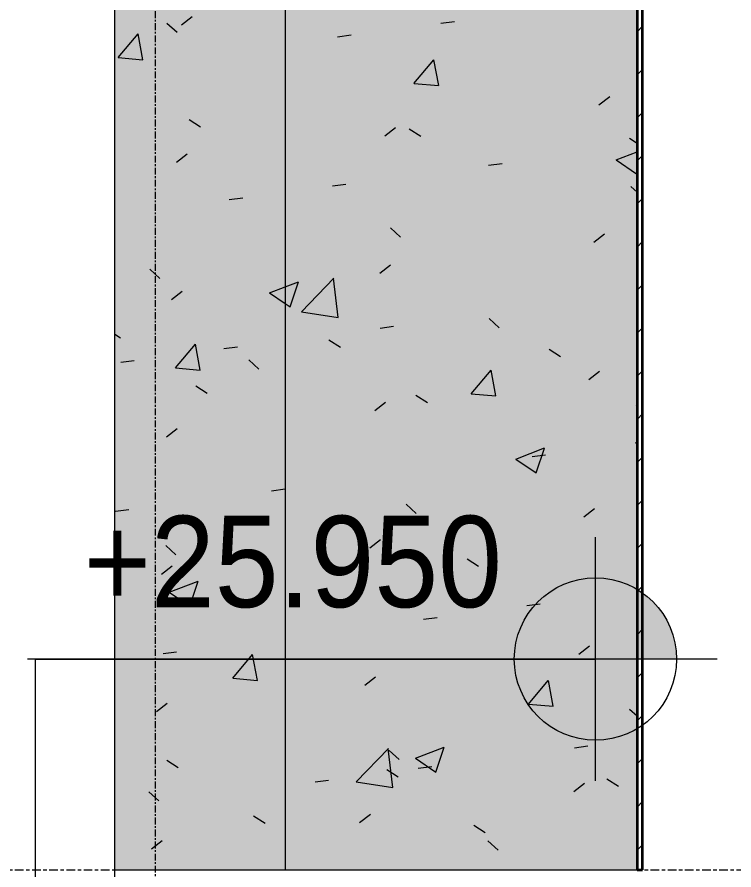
# Model space of a CAD drawing. Header units: millimetres. Extents: x 39389 to 101854, y -4225 to 80933.
# Drawn here: x 92427 to 93752, y 26000 to 27575 of the extents above; entities that cross this region are included whole.
import ezdxf

# ---------------------------------------------------------------- set-up
doc = ezdxf.new("R2010")
doc.units = ezdxf.units.MM
doc.linetypes.add('Centre', pattern=[31.75, 6.35, -4.7625, 15.875, -4.7625])
doc.linetypes.add('Grid Line', pattern=[22.225, 12.7, -3.175, 3.175, -3.175])
for name, color, linetype, lineweight in [('0-5', 90, 'Continuous', 5), ('A-FLOR-LEVL-2', 51, 'Centre', 9), ('A-WALL-2', 7, 'Continuous', 35), ('A-WALL-PATT-1', 111, 'Continuous', 18), ('G-ANNO-DIMS', 111, 'Continuous', 9), ('I-WALL', 2, 'Continuous', 18), ('S-COLS-6', 250, 'Continuous', 18), ('S-GRID-1', 1, 'Grid Line', 9)]:
    doc.layers.add(name, color=color, linetype=linetype, lineweight=lineweight)
doc.styles.add('Arial_6', font='arial.ttf', dxfattribs={"width": 0.9, "height": 168.75})
pattern_1 = [(50, (91113.64, 15225), (546.553, -47.817), [57.15, -628.65]), (355, (91113.64, 15225), (-105.728, 573.17), [45.72, -502.92]), (100.451, (91159.2, 15221), (440.828, 525.35), [48.57, -534.27]), (46.184, (91113.64, 15377.4), (813.237, -126.13), [85.725, -942.975]), (96.636, (91181.4, 15366.9), (712.207, 742.283), [72.855, -801.405]), (351.184, (91113.64, 15377.4), (712.215, 742.276), [68.58, -754.38]), (21, (91189.84, 15339.3), (454.843, -306.796), [57.15, -628.65]), (326, (91189.84, 15339.3), (185.406, 552.564), [45.72, -502.92]), (71.451, (91227.75, 15313.73), (640.251, 245.764), [48.57, -534.27]), (37.5, (91113.64, 15225), (9.2664, 253.665), [25.146, -471.678, 25.146, -485.394, -504.825]), (37.5, (91113.64, 15225), (9.2664, 253.665), [-1007.364, 25.146, -479.679]), (7.5, (91113.64, 15225), (200.4594, 300.5414), [25.146, -265.938, 25.146, -460.248, -192.405]), (7.5, (91113.64, 15225), (200.4594, 300.5414), [-776.478, 25.146, -167.259]), (327.5, (90943.72, 15225), (406.7728, -17.1864), [25.146, -165.354, 25.146, -569.214, -788.67]), (327.5, (90943.72, 15225), (406.7728, -17.1864), [-784.86, 25.146, -763.524]), (317.5, (90867.52, 15225), (444.388, 76.28), [25.146, -222.504, 25.146, -369.57, -560.07]), (317.5, (90867.52, 15225), (444.388, 76.28), [-642.366, 25.146, -534.924])]
pattern_2 = [(37.5, (91113.644, 15225), (-2.40047, 73.41204), [2.515, -55.397, 2.515, -62.255, -61.913]), (37.5, (91113.644, 15225), (-2.40047, 73.41204), [-122.682, 2.515, -59.398]), (7.5, (91113.64, 15225), (67.42816, 107.524), [2.515, -28.727, 2.515, -49.682, -20.003]), (7.5, (91113.64, 15225), (67.42816, 107.524), [-83.439, 2.515, -17.488]), (327.5, (91066.78, 15225), (118.6493, 0.21553), [2.515, -16.535, 2.515, -66.065, -89.535]), (327.5, (91066.78, 15225), (118.6493, 0.21553), [-87.63, 2.515, -87.02]), (317.5, (91066.78, 15225), (114.5339, 33.4393), [2.515, -7.01, 2.515, -42.443, -51.435]), (317.5, (91066.78, 15225), (114.5339, 33.4393), [-54.483, 2.515, -48.92])]

# ---------------------------------------------------------------- blocks, each defined once
blk = doc.blocks.new('NCV_TKTC_KET CAU_rvt-6-TKCS_THANG BỘ TB1 - MẶT CẮT')
at = {"layer": 'S-COLS-6'}
blk.add_line((-73111.9, 25950), (-73111.9, 28750), dxfattribs=at)
blk = doc.blocks.new('Spot Elevations - M_Spot Elevation - Target Filled-350595-TKCS_THANG BỘ TB1 - MẶT CẮT')
at = {"layer": 'G-ANNO-DIMS'}
h = blk.add_hatch(color=256, dxfattribs=at)
edge = h.paths.add_edge_path()
edge.add_line((-72223.7, 26389.5), (-72073.7, 26389.5))
edge.add_arc((-72223.7, 26389.5), 150, 0, 90)
edge.add_line((-72223.7, 26539.5), (-72223.7, 26389.5))
h = blk.add_hatch(color=256, dxfattribs=at)
edge = h.paths.add_edge_path()
edge.add_line((-72223.7, 26389.5), (-72373.7, 26389.5))
edge.add_arc((-72223.7, 26389.5), 150, 180, 270)
edge.add_line((-72223.7, 26239.5), (-72223.7, 26389.5))
for p, q in [((-72223.7, 26164.5), (-72223.7, 26614.5)), ((-71998.7, 26389.5), (-73273.7, 26389.5))]:
    blk.add_line(p, q, dxfattribs=at)
blk.add_circle((-72223.7, 26389.5), 150, dxfattribs=at)

msp = doc.modelspace()

# ---------------------------------------------------------------- hatches: boundary and pattern name
at = {"layer": 'A-WALL-PATT-1'}
h = msp.add_hatch(dxfattribs=at)
h.set_pattern_fill('FP_12', color=256, style=0, pattern_type=2)
h.set_pattern_definition(pattern_1)
h.paths.add_polyline_path([(92922.6, 26000), (93572.6, 26000), (93572.6, 29300), (92932.6, 29300), (92932.6, 29350), (92922.6, 29350), (92922.6, 27421.1)])
h = msp.add_hatch(dxfattribs=at)
h.set_pattern_fill('FP_13', color=256, style=0, pattern_type=2)
h.set_pattern_definition(pattern_2)
h.paths.add_polyline_path([(92922.6, 26000), (93572.6, 26000), (93572.6, 29300), (92932.6, 29300), (92932.6, 29350), (92922.6, 29350), (92922.6, 27421.1)])
h = msp.add_hatch(dxfattribs=at)
h.set_pattern_fill('FP_11', color=256, style=0, pattern_type=2)
h.set_pattern_definition([(45, (91113.644, 15225), (-39.77476, 39.77476), [])])
h.paths.add_polyline_path([(93582.6, 26000), (93582.6, 29350), (93572.6, 29350), (93572.6, 26000)])
h = msp.add_hatch(dxfattribs=at)
h.set_pattern_fill('FP_12', color=256, style=0, pattern_type=2)
h.set_pattern_definition(pattern_1)
h.paths.add_polyline_path([(92407.7, 26000), (92407.7, 28750), (91212.6, 28750), (91212.6, 27470.2), (91460.6, 27289.5), (91460.6, 27277.1), (91465.6, 27273.5), (91465.6, 26000)])
h.paths.add_polyline_path([(92922.6, 26000), (92922.6, 29150), (92682.7, 29150), (92682.7, 28750), (92607.7, 28750), (92607.7, 26000)])
h.paths.add_polyline_path([(91351.6, 26189.5), (91351.6, 26356.5), (91257.6, 26425), (91257.6, 26189.5), (91317.2, 26189.5)])
h.paths.add_polyline_path([(91361.6, 26189.5), (91455.6, 26189.5), (91455.6, 26280.7), (91361.6, 26349.2), (91361.6, 26277.1)])
h.paths.add_polyline_path([(91247.6, 26189.5), (91247.6, 26432.3), (91212.6, 26457.8), (91212.6, 26189.5)])
h.paths.add_polyline_path([(91455.6, 26293.1), (91455.6, 27084), (91361.6, 27015.7), (91361.6, 26361.6)])
h.paths.add_polyline_path([(91350.3, 26369.8), (91350.3, 27007.5), (91257.6, 26940.2), (91257.6, 26437.4), (91317.2, 26394)])
h.paths.add_polyline_path([(91245, 26446.5), (91245, 26931.1), (91212.6, 26907.5), (91212.6, 26470.2)])
h.paths.add_polyline_path([(91212.6, 26919.9), (91245, 26943.4), (91245, 27434.2), (91212.6, 27457.8), (91212.6, 27100)])
h.paths.add_polyline_path([(91257.6, 26952.5), (91350.3, 27019.9), (91350.3, 27357.5), (91257.6, 27425), (91257.6, 27100)])
h.paths.add_polyline_path([(91361.6, 27028.1), (91455.6, 27096.4), (91455.6, 27280.7), (91361.6, 27349.2), (91361.6, 27100)])
h = msp.add_hatch(dxfattribs=at)
h.set_pattern_fill('FP_13', color=256, style=0, pattern_type=2)
h.set_pattern_definition(pattern_2)
h.paths.add_polyline_path([(92407.7, 26000), (92407.7, 28750), (91212.6, 28750), (91212.6, 27470.2), (91460.6, 27289.5), (91460.6, 27277.1), (91465.6, 27273.5), (91465.6, 26000)])
h.paths.add_polyline_path([(92922.6, 26000), (92922.6, 29150), (92682.7, 29150), (92682.7, 28750), (92607.7, 28750), (92607.7, 26000)])
h.paths.add_polyline_path([(91351.6, 26189.5), (91351.6, 26356.5), (91257.6, 26425), (91257.6, 26189.5), (91317.2, 26189.5)])
h.paths.add_polyline_path([(91361.6, 26189.5), (91455.6, 26189.5), (91455.6, 26280.7), (91361.6, 26349.2), (91361.6, 26277.1)])
h.paths.add_polyline_path([(91247.6, 26189.5), (91247.6, 26432.3), (91212.6, 26457.8), (91212.6, 26189.5)])
h.paths.add_polyline_path([(91455.6, 26293.1), (91455.6, 27084), (91361.6, 27015.7), (91361.6, 26361.6)])
h.paths.add_polyline_path([(91350.3, 26369.8), (91350.3, 27007.5), (91257.6, 26940.2), (91257.6, 26437.4), (91317.2, 26394)])
h.paths.add_polyline_path([(91245, 26446.5), (91245, 26931.1), (91212.6, 26907.5), (91212.6, 26470.2)])
h.paths.add_polyline_path([(91212.6, 26919.9), (91245, 26943.4), (91245, 27434.2), (91212.6, 27457.8), (91212.6, 27100)])
h.paths.add_polyline_path([(91257.6, 26952.5), (91350.3, 27019.9), (91350.3, 27357.5), (91257.6, 27425), (91257.6, 27100)])
h.paths.add_polyline_path([(91361.6, 27028.1), (91455.6, 27096.4), (91455.6, 27280.7), (91361.6, 27349.2), (91361.6, 27100)])

# ---------------------------------------------------------------- linework, layer by layer
at = {"layer": 'A-FLOR-LEVL-2'}
msp.add_line((85744.3, 26000), (97843.9, 26000), dxfattribs=at)
at = {"layer": 'A-WALL-2'}
for p, q in [((93572.6, 29350), (93572.6, 26000)), ((93582.6, 26000), (93582.6, 28750)), ((93572.6, 26000), (93582.6, 26000))]:
    msp.add_line(p, q, dxfattribs=at)
at = {"layer": 'G-ANNO-DIMS'}
for p, q in [((92461.1, 26389.5), (93495.9, 26389.5)), ((92461.1, 25950), (92461.1, 26389.5))]:
    msp.add_line(p, q, dxfattribs=at)
at = {"layer": 'I-WALL'}
for p, q in [((92922.6, 29350), (92922.6, 26000)), ((92607.7, 26000), (93572.6, 26000))]:
    msp.add_line(p, q, dxfattribs=at)
at = {"layer": 'S-GRID-1'}
msp.add_line((92682.7, -1675), (92682.7, 32417.5), dxfattribs=at)

# ---------------------------------------------------------------- block references
at = {"layer": '0-5'}
msp.add_blockref('NCV_TKTC_KET CAU_rvt-6-TKCS_THANG BỘ TB1 - MẶT CẮT', (165719.5, 0), dxfattribs=at)
at = {"layer": 'G-ANNO-DIMS'}
msp.add_blockref('Spot Elevations - M_Spot Elevation - Target Filled-350595-TKCS_THANG BỘ TB1 - MẶT CẮT', (165719.5, 0), dxfattribs=at)

# ---------------------------------------------------------------- texts
at = {"layer": 'G-ANNO-DIMS', "insert": (92550.3, 26654), "char_height": 168.75, "width": 919.358, "attachment_point": 1, "line_spacing_factor": 0.941778, "style": 'Arial_6'}
msp.add_mtext('+25.950', dxfattribs=at)

doc.saveas('drawing.dxf')
